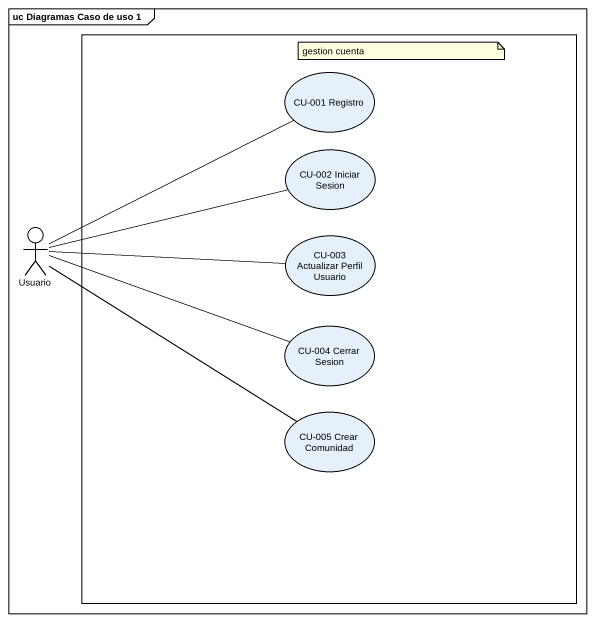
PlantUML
@startuml
mainframe uc Diagramas Caso de uso 1
rectangle " " as rectangle1 {
  usecase "CU-001 Registro" as CU_001_Registro
  usecase "CU-002 Iniciar Sesion" as CU_002_Iniciar_Sesion
  usecase "CU-003 Actualizar Perfil Usuario" as CU_003_Actualizar_Perfil
  usecase "CU-004 Cerrar Sesion" as CU_004_Cerrar_Sesion
  usecase "CU-005 Crear Comunidad" as CU_005_Crear_Comunidad
}
actor Usuario
Usuario -right- CU_001_Registro
Usuario -right- CU_002_Iniciar_Sesion
Usuario -right- CU_003_Actualizar_Perfil
Usuario -right- CU_004_Cerrar_Sesion
Usuario -right- CU_005_Crear_Comunidad
note as N1
  gestion cuenta
end note
@enduml
